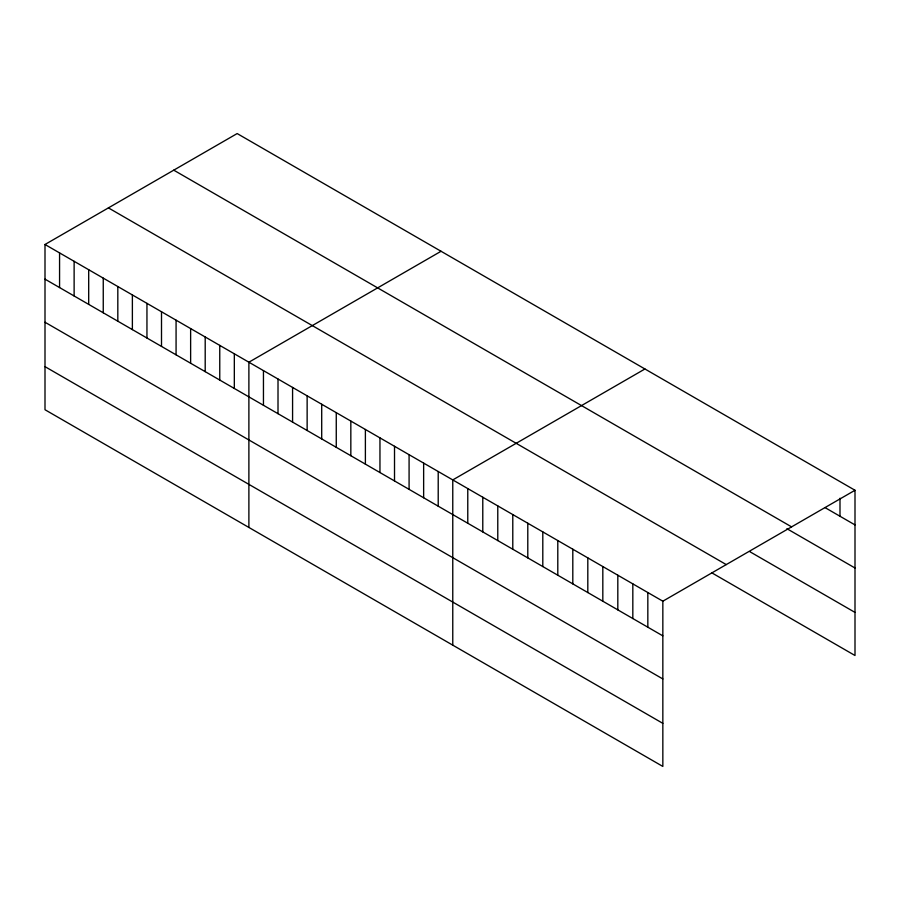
<?xml version="1.0" encoding="UTF-8"?>
<svg xmlns="http://www.w3.org/2000/svg" width="900" height="900" viewBox="0 0 900 900"><rect width="100%" height="100%" fill="white"/><g stroke="black" fill="none" stroke-linecap="round" stroke-linejoin="round"><path stroke-width="1.35" d="M855 490.264L662.839 601.2L662.839 766.44L45 409.736L45 244.496L237.161 133.56L855 490.264L855 655.504L711.877 572.873M441.056 251.269L248.884 362.216L248.884 527.456M644.94 368.978L452.767 479.925L452.767 645.165M824.996 507.589L855 524.914M173.756 170.167L791.584 526.871M786.904 528.694L855 568.001M749.97 551.767L855 612.405M108.416 207.889L726.244 564.592M45 244.496L662.839 601.2M45 279.157L662.839 635.861M45 322.245L662.839 678.949M45 366.649L662.839 723.352M839.992 498.229L839.992 516.251M647.831 592.538L647.831 627.199M632.824 583.875L632.824 618.536M617.816 575.212L617.816 609.874M602.82 566.55L602.82 601.211M587.812 557.887L587.812 592.549M572.805 549.225L572.805 583.886M557.798 540.562L557.798 575.224M542.801 531.9L542.801 566.55M527.794 523.238L527.794 557.887M512.786 514.575L512.786 549.225M497.779 505.912L497.779 540.562M482.782 497.25L482.782 531.9M467.775 488.588L467.775 523.238M438.21 471.521L438.21 506.171M423.641 463.106L423.641 497.767M409.084 454.702L409.084 489.353M394.515 446.299L394.515 480.949M379.957 437.884L379.957 472.534M365.389 429.48L365.389 464.13M350.831 421.065L350.831 455.726M336.262 412.661L336.262 447.311M321.705 404.257L321.705 438.907M307.136 395.843L307.136 430.504M292.579 387.439L292.579 422.089M278.01 379.024L278.01 413.685M263.452 370.62L263.452 405.27M234.326 353.801L234.326 388.463M219.757 345.397L219.757 380.048M205.2 336.994L205.2 371.644M190.631 328.579L190.631 363.24M176.074 320.175L176.074 354.825M161.505 311.76L161.505 346.421M146.947 303.356L146.947 338.006M132.379 294.952L132.379 329.603M117.821 286.537L117.821 321.199M103.252 278.134L103.252 312.784M88.695 269.73L88.695 304.38M74.126 261.315L74.126 295.976M59.569 252.911L59.569 287.561"/></g></svg>
